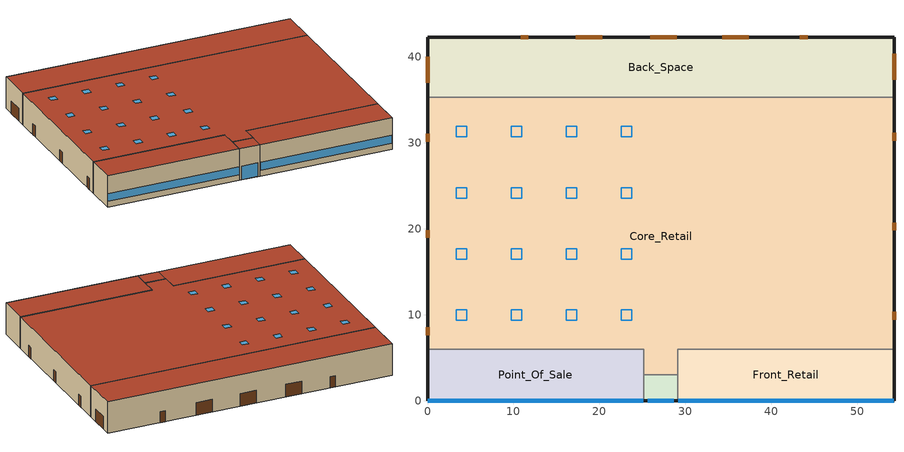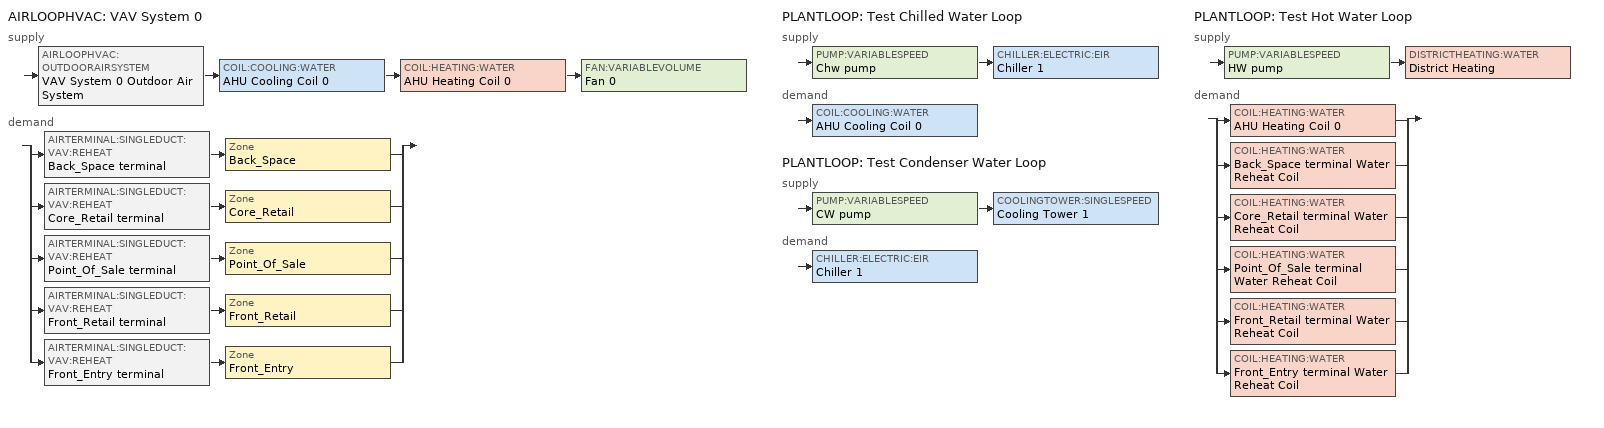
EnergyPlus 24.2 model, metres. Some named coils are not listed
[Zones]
Back_Space
 floor ground (Back_Space_Floor_Ffactor): 54.27,35.27 0,35.27 0,42.27 54.27,42.27 z0
 wall outside (nonres_ext_wall_grd): 54.27,35.27 54.27,42.27 0,42.27 0,35.27 z0:6.1
 wall to Core_Retail (int_wall): 0,35.27 54.27,35.27 z0:6.1
 door (Swinging Door_con): 44.21,42.27 43.3,42.27 / 11.75,42.27 10.83,42.27 z0:2.13
 door (Overhead Door_con): 54.27,37.32 54.27,40.36 / 37.36,42.27 34.31,42.27 / 28.98,42.27 25.93,42.27 / 20.31,42.27 17.26,42.27 / 0,40.01 0,36.96 z0:2.44
 roof outside (nonres_roof): 0,35.27 54.27,35.27 54.27,42.27 0,42.27 z6.1
Core_Retail
 floor ground (Core_Retail_Floor_Ffactor): 25.14,3 25.14,6 0,6 0,35.27 54.27,35.27 54.27,6 29.14,6 29.14,3 z0
 wall outside (nonres_ext_wall_grd): 0,35.27 0,6 / 54.27,6 54.27,35.27 z0:6.1
 wall to Front_Retail (int_wall): 29.14,3 29.14,6 54.27,6 z0:6.1
 wall to Point_Of_Sale (int_wall): 0,6 25.14,6 25.14,3 z0:6.1
 wall to Front_Entry (int_wall): 25.14,3 29.14,3 z0:6.1
 door (Swinging Door_con): 0,8.54 0,7.62 / 0,19.84 0,18.93 / 0,31.06 0,30.15 / 54.27,9.44 54.27,10.35 / 54.27,19.81 54.27,20.72 / 54.27,30.23 54.27,31.15 z0:2.13
 roof outside (nonres_roof): 25.14,6 25.14,3 29.14,3 29.14,6 54.27,6 54.27,35.27 0,35.27 0,6 z6.1
 skylight (NonresSkylight_U_0.5_SHGC_0.4): 3.35,31.92 3.35,30.7 4.57,30.7 4.57,31.92 z6.1; 9.75,31.92 9.75,30.7 10.97,30.7 10.97,31.92 z6.1; 16.15,31.92 16.15,30.7 17.37,30.7 17.37,31.92 z6.1; 22.56,31.92 22.56,30.7 23.78,30.7 23.78,31.92 z6.1; 3.35,10.57 3.35,9.35 4.57,9.35 4.57,10.57 z6.1; 9.75,10.57 9.75,9.35 10.97,9.35 10.97,10.57 z6.1; 22.56,10.57 22.56,9.35 23.78,9.35 23.78,10.57 z6.1; 16.15,10.57 16.15,9.35 17.37,9.35 17.37,10.57 z6.1; 9.75,17.68 9.75,16.46 10.97,16.46 10.97,17.68 z6.1; 3.35,17.68 3.35,16.46 4.57,16.46 4.57,17.68 z6.1; 16.15,17.68 16.15,16.46 17.37,16.46 17.37,17.68 z6.1; 22.56,17.68 22.56,16.46 23.78,16.46 23.78,17.68 z6.1; 9.75,24.8 9.75,23.58 10.97,23.58 10.97,24.8 z6.1; 3.35,24.8 3.35,23.58 4.57,23.58 4.57,24.8 z6.1; 16.15,24.8 16.15,23.58 17.37,23.58 17.37,24.8 z6.1; 22.56,24.8 22.56,23.58 23.78,23.58 23.78,24.8 z6.1
Point_Of_Sale
 floor ground (Point_Of_Sale_Floor_Ffactor): 0,0 0,6 25.14,6 25.14,0 z0
 wall outside (nonres_ext_wall_grd): 0,6 0,0 25.14,0 z0:6.1
 wall to Front_Entry (int_wall): 25.14,0 25.14,3 z0:6.1
 window (NonresWindow_U_0.248_SHGC_0.21): 0.05,0 25.09,0 z1.14:2.66
 roof outside (nonres_roof): 0,6 0,0 25.14,0 25.14,6 z6.1
Front_Retail
 floor ground (Front_Retail_Floor_Ffactor): 54.27,0 29.14,0 29.14,6 54.27,6 z0
 wall outside (nonres_ext_wall_grd): 29.14,0 54.27,0 54.27,6 z0:6.1
 wall to Front_Entry (int_wall): 29.14,3 29.14,0 z0:6.1
 window (NonresWindow_U_0.248_SHGC_0.21): 29.19,0 54.22,0 z1.14:2.66
 roof outside (nonres_roof): 29.14,0 54.27,0 54.27,6 29.14,6 z6.1
Front_Entry
 floor ground (Front_Entry_Floor_Ffactor): 25.14,0 25.14,3 29.14,3 29.14,0 z0
 wall outside (nonres_ext_wall_grd): 25.14,0 29.14,0 z0:6.1
 window (NonresWindow_U_0.248_SHGC_0.21): 25.64,0 28.64,0 z0.05:2.66
 roof outside (nonres_roof): 25.14,3 25.14,0 29.14,0 29.14,3 z6.1
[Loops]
AIRLOOPHVAC 'VAV System 0'
 supply: AIRLOOPHVAC:OUTDOORAIRSYSTEM 'VAV System 0 Outdoor Air System' > COIL:COOLING:WATER 'AHU Cooling Coil 0' > COIL:HEATING:WATER 'AHU Heating Coil 0' > FAN:VARIABLEVOLUME 'Fan 0'
 demand: split
  | AIRTERMINAL:SINGLEDUCT:VAV:REHEAT 'Back_Space terminal' > Zone 'Back_Space'
  | AIRTERMINAL:SINGLEDUCT:VAV:REHEAT 'Core_Retail terminal' > Zone 'Core_Retail'
  | AIRTERMINAL:SINGLEDUCT:VAV:REHEAT 'Point_Of_Sale terminal' > Zone 'Point_Of_Sale'
  | AIRTERMINAL:SINGLEDUCT:VAV:REHEAT 'Front_Retail terminal' > Zone 'Front_Retail'
  | AIRTERMINAL:SINGLEDUCT:VAV:REHEAT 'Front_Entry terminal' > Zone 'Front_Entry'
PLANTLOOP 'Test Chilled Water Loop'
 supply: PUMP:VARIABLESPEED 'Chw pump' > CHILLER:ELECTRIC:EIR 'Chiller 1'
 demand: COIL:COOLING:WATER 'AHU Cooling Coil 0'
PLANTLOOP 'Test Condenser Water Loop'
 supply: PUMP:VARIABLESPEED 'CW pump' > COOLINGTOWER:SINGLESPEED 'Cooling Tower 1'
 demand: CHILLER:ELECTRIC:EIR 'Chiller 1'
PLANTLOOP 'Test Hot Water Loop'
 supply: PUMP:VARIABLESPEED 'HW pump' > DISTRICTHEATING:WATER 'District Heating'
 demand: split
  | COIL:HEATING:WATER 'AHU Heating Coil 0'
  | COIL:HEATING:WATER 'Back_Space terminal Water Reheat Coil'
  | COIL:HEATING:WATER 'Core_Retail terminal Water Reheat Coil'
  | COIL:HEATING:WATER 'Point_Of_Sale terminal Water Reheat Coil'
  | COIL:HEATING:WATER 'Front_Retail terminal Water Reheat Coil'
  | COIL:HEATING:WATER 'Front_Entry terminal Water Reheat Coil'
[Building]
RetailStandalone: North Axis=0; Terrain=City; Loads Convergence Tolerance Value=0.04; Temperature Convergence Tolerance Value=0.2; Solar Distribution=FullInteriorAndExterior; Maximum Number of Warmup Days=25; Minimum Number of Warmup Days=6
[Site:Location]
New.York-John.F.Kennedy.Intl.AP_NY_USA WMO=744860: Latitude=40.66; Longitude=-73.8; Time Zone=-5; Elevation=7
[SizingPeriod:DesignDay] Day of Month=21; DryBulb Temperature Range Modifier Type=DefaultMultipliers; Humidity Condition Type=Wetbulb; Barometric Pressure=101241; Rain Indicator=No; Snow Indicator=No; Daylight Saving Time Indicator=No
Name | Month | Day Type | Maximum DryBulb Temperature | Daily DryBulb Temperature Range | Wetbulb or DewPoint at Maximum DryBulb | Wind Speed | Wind Direction | Solar Model Indicator | Sky Clearness | ASHRAE Clear Sky Optical Depth for Beam Irradiance taub | ASHRAE Clear Sky Optical Depth for Diffuse Irradiance taud
New.York-John.F.Kennedy.Intl.AP_NY_USA Ann Htg 99.6% Condns DB | 1 | WinterDesignDay | -10.7 | 0 | -10.7 | 7.5 | 320 | ASHRAEClearSky | 0
New.York-John.F.Kennedy.Intl.AP_NY_USA Ann Clg .4% Condns DB=>MWB | 7 | SummerDesignDay | 32.1 | 7.4 | 23.1 | 5.6 | 230 | ASHRAETau |  | 0.541 | 1.8
[Site:GroundTemperature:FCfactorMethod]
January Ground Temperature=14; February Ground Temperature=7.3; March Ground Temperature=3.3; April Ground Temperature=1.2; May Ground Temperature=-0.2; June Ground Temperature=5.6; July Ground Temperature=10.9; August Ground Temperature=16.1; September Ground Temperature=21.7; October Ground Temperature=25; November Ground Temperature=24.8; December Ground Temperature=19.9
[Site:WaterMainsTemperature]
Calculation Method=CORRELATION; Annual Average Outdoor Air Temperature=12.4667; Maximum Difference In Monthly Average Outdoor Air Temperatures=25.2
[Material]
Name | Roughness | Thickness | Conductivity | Density | Specific Heat | Thermal Absorptance | Solar Absorptance | Visible Absorptance
Std Wood 6inch | MediumSmooth | 0.15 | 0.12 | 540 | 1210 | 0.9 | 0.7 | 0.7
F08 Metal surface | Smooth | 0.0008 | 45.28 | 7824 | 500
F13 Built-up roofing | Rough | 0.0095 | 0.16 | 1120 | 1460 | 0.9 | 0.77
G01 13mm gypsum board | Smooth | 0.0127 | 0.16 | 800 | 1090 | 0.9 | 0.7 | 0.5
200mm Normalweight concrete wall | MediumRough | 0.2032 | 2.31 | 2322 | 832
[Material:NoMass] Thermal Absorptance=0.9; Solar Absorptance=0.7; Visible Absorptance=0.7
Name | Roughness | Thermal Resistance
Opaque Door panel_con | MediumRough | 0.475973
Overhead Door_con Panel | MediumRough | 0.568097
Nonres_Roof_Insulation | MediumSmooth | 5.30668
Nonres_Exterior_Wall_Insulation_grd | MediumSmooth | 1.19616
[WindowMaterial:SimpleGlazingSystem]
Name | UFactor | Solar Heat Gain Coefficient | Visible Transmittance
Nonres Window Glazing Layer | 1.40821 | 0.21 | 0.29
Nonres Skylight Glazing Layer | 2.83913 | 0.4 | 0.4
[Construction]
Swinging Door_con: Opaque Door panel_con
Overhead Door_con: Overhead Door_con Panel
InteriorFurnishings: Std Wood 6inch
int_wall: G01 13mm gypsum board, G01 13mm gypsum board
nonres_roof: F13 Built-up roofing, Nonres_Roof_Insulation, F08 Metal surface
nonres_ext_wall_grd: 200mm Normalweight concrete wall, Nonres_Exterior_Wall_Insulation_grd, G01 13mm gypsum board
NonresWindow_U_0.248_SHGC_0.21: Nonres Window Glazing Layer
NonresSkylight_U_0.5_SHGC_0.4: Nonres Skylight Glazing Layer
[Construction:FfactorGroundFloor] FFactor=0.90012
Name | Area | PerimeterExposed
Back_Space_Floor_Ffactor | 379.89 | 68.27
Core_Retail_Floor_Ffactor | 1600.48 | 58.54
Point_Of_Sale_Floor_Ffactor; Front_Retail_Floor_Ffactor | 150.81 | 31.135
Front_Entry_Floor_Ffactor | 12 | 4
[Zone] Type=1; Multiplier=1; Ceiling Height=-9999; Floor Area=autocalculate; Part of Total Floor Area=Yes
Name | Volume
Back_Space | 2317.33
Core_Retail | 9762.95
Point_Of_Sale; Front_Retail | 919.941
Front_Entry | 73.2
[InternalMass] Construction=InteriorFurnishings
Name | Zone or ZoneList | Surface Area
Back_Space_InternalMass_1 | Back_Space | 759.78
Core_Retail_InternalMass_1 | Core_Retail | 3200.97
Point_Of_Sale_InternalMass_1 | Point_Of_Sale | 301.62
Front_Retail_InternalMass_1 | Front_Retail | 301.62
Front_Entry_InternalMass_1 | Front_Entry | 24
[People] Number of People Schedule=BLDG_OCC_SCH; Fraction Radiant=0.3; Sensible Heat Fraction=AUTOCALCULATE; Activity Level Schedule=ACTIVITY_SCH; Enable ASHRAE 55 Comfort Warnings=No; Mean Radiant Temperature Calculation Type=EnclosureAveraged; Work Efficiency Schedule=WORK_EFF_SCH; Clothing Insulation Calculation Method=ClothingInsulationSchedule; Clothing Insulation Schedule=CLOTHING_SCH; Air Velocity Schedule=AIR_VELO_SCH; Thermal Comfort Model 1 Type=FANGER
Name | Zone or ZoneList or Space or SpaceList | Number of People Calculation Method | Floor Area per Person | Number of People
Back_Space | Back_Space | Area/Person | 46.452
Core_Retail | Core_Retail | Area/Person | 6.193
Point_Of_Sale | Point_Of_Sale | Area/Person | 6.193
Front_Retail | Front_Retail | Area/Person | 6.193
Front_Entry | Front_Entry | People |  | 1.938
[Lights] Design Level Calculation Method=Watts/Area; Return Air Fraction=0; Fraction Radiant=0.7; Fraction Visible=0.2; Fraction Replaceable=1; EndUse Subcategory=LightsWired; Return Air Fraction Calculated from Plenum Temperature=No
Name | Zone or ZoneList or Space or SpaceList | Schedule | Watts per Floor Area
Back_Space_Lights | Back_Space | ltg_sch_back | 4.24213
Core_Retail_Lights | Core_Retail | ltg_sch_core | 8.69184
Point_Of_Sale_Lights | Point_Of_Sale | ltg_sch_sale | 8.69184
Front_Retail_Lights | Front_Retail | ltg_sch_front | 8.69184
Front_Entry_Lights | Front_Entry | ltg_sch_entry | 6.83078
[ElectricEquipment] Schedule=BLDG_EQUIP_SCH; Design Level Calculation Method=EquipmentLevel; Fraction Latent=0; Fraction Radiant=0.5; Fraction Lost=0; EndUse Subcategory=MiscPlug
Name | Zone or ZoneList or Space or SpaceList | Design Level
Back_Space_MiscPlug_Equip | Back_Space | 3065.71
Core_Retail_MiscPlug_Equip | Core_Retail | 5169.56
Point_Of_Sale_MiscPlug_Equip | Point_Of_Sale | 3245.43
Front_Retail_MiscPlug_Equip | Front_Retail | 487.1163
[Daylighting:Controls]
Core_Retail_DaylCtrl: Zone or Space=Core_Retail; Daylighting Method=SplitFlux; Availability Schedule=DaylightAvailSch; Lighting Control Type=Continuousoff; Minimum Input Power Fraction for Continuous or ContinuousOff Dimming Control=0.2; Minimum Light Output Fraction for Continuous or ContinuousOff Dimming Control=0.2; Number of Stepped Control Steps=3; Probability Lighting will be Reset When Needed in Manual Stepped Control=1; Glare Calculation Daylighting Reference Point=Core_Retail_DaylRefPt1; Glare Calculation Azimuth Angle of View Direction Clockwise from Zone yAxis=0; Maximum Allowable Discomfort Glare Index=22; Daylighting Reference Point 1=Core_Retail_DaylRefPt1; Fraction of Lights Controlled by Reference Point 1=0.25; Illuminance Setpoint at Reference Point 1=538; Daylighting Reference Point 2=Core_Retail_DaylRefPt2; Fraction of Lights Controlled by Reference Point 2=0.25; Illuminance Setpoint at Reference Point 2=538
[ZoneInfiltration:DesignFlowRate] Temperature Term Coefficient=0; Velocity Squared Term Coefficient=0
Name | Zone or ZoneList or Space or SpaceList | Schedule | Design Flow Rate Calculation Method | Flow Rate per Exterior Surface Area | Constant Term Coefficient | Velocity Term Coefficient | Design Flow Rate
Back_Space_Infiltration | Back_Space | INFIL_SCH_PNNL | Flow/ExteriorWallArea | 0.000569572 | 0 | 0.224
Core_Retail_Infiltration | Core_Retail | INFIL_SCH_PNNL | Flow/ExteriorWallArea | 0.000569572 | 0 | 0.224
Point_Of_Sale_Infiltration | Point_Of_Sale | INFIL_SCH_PNNL | Flow/ExteriorWallArea | 0.000569572 | 0 | 0.224
Front_Retail_Infiltration | Front_Retail | INFIL_SCH_PNNL | Flow/ExteriorWallArea | 0.000569572 | 0 | 0.224
Front_Entry_Infiltration | Front_Entry | INFIL_SCH_PNNL | Flow/ExteriorWallArea | 0.000569572 | 0 | 0.224
Front_Entry_Door_Infiltration | Front_Entry | INFIL_Door_Opening_SCH | Flow/Zone |  | 1 | 0 | 0.937287
[Exterior:Lights] Control Option=AstronomicalClock; EndUse Subcategory=General
Name | Schedule | Design Level
Exterior_Lights_a | Exterior_lighting_schedule_a | 345.82
Exterior_Lights_b | Exterior_lighting_schedule_b_2016 | 2284.89
[DesignSpecification:OutdoorAir]
Name | Outdoor Air Method | Outdoor Air Flow per Zone Floor Area | Outdoor Air Flow per Person
SZ DSOA Back_Space | Flow/Area | 0.000609599
SZ DSOA Core_Retail; SZ DSOA Point_Of_Sale; SZ DSOA Front_Retail | Sum | 0.000609599 | 0.00353961
SZ DSOA Front_Entry | Flow/Area | 0.0011811
[DesignSpecification:ZoneAirDistribution]
CM DSZAD Building: Zone Air Distribution Effectiveness in Cooling Mode=1; Zone Air Distribution Effectiveness in Heating Mode=1
[Sizing:Zone] Zone Cooling Design Supply Air Temperature Input Method=SupplyAirTemperature; Zone Cooling Design Supply Air Temperature=12.8; Zone Heating Design Supply Air Temperature Input Method=SupplyAirTemperature; Zone Heating Design Supply Air Temperature=40; Zone Cooling Design Supply Air Humidity Ratio=0.0085; Zone Heating Design Supply Air Humidity Ratio=0.008; Cooling Design Air Flow Method=DesignDay; Cooling Design Air Flow Rate=0; Cooling Minimum Air Flow Fraction=0; Heating Design Air Flow Method=DesignDay; Heating Design Air Flow Rate=0; Zone Load Sizing Method=Sensible Load Only No Latent Load; Zone Latent Cooling Design Supply Air Humidity Ratio Input Method=HumidityRatioDifference; Zone Cooling Design Supply Air Humidity Ratio Difference=0.005; Zone Latent Heating Design Supply Air Humidity Ratio Input Method=HumidityRatioDifference; Zone Humidification Design Supply Air Humidity Ratio Difference=0.005
Name | Design Specification Outdoor Air Object
Back_Space | SZ DSOA Back_Space
Core_Retail | SZ DSOA Core_Retail
Point_Of_Sale | SZ DSOA Point_Of_Sale
Front_Retail | SZ DSOA Front_Retail
Front_Entry | SZ DSOA Front_Entry
[SIZING:SYSTEM]
VAV System 0: Type of Load to Size On=Total; Design Outdoor Air Flow Rate=Autosize; Central Heating Maximum System Air Flow Ratio=Autosize; Preheat Design Temperature=7; Preheat Design Humidity Ratio=0.008; Precool Design Temperature=12.8; Precool Design Humidity Ratio=0.008; Central Cooling Design Supply Air Temperature=12.8; Central Heating Design Supply Air Temperature=12.8; Type of Zone Sum to Use=NonCoincident; 100 Outdoor Air in Cooling=No; 100 Outdoor Air in Heating=No; Central Cooling Design Supply Air Humidity Ratio=0.0085; Central Heating Design Supply Air Humidity Ratio=0.008; Cooling Supply Air Flow Rate Method=DesignDay; Cooling Supply Air Flow Rate=0; Cooling Supply Air Flow Rate Per Floor Area=0.00996765; Cooling Fraction of Autosized Cooling Supply Air Flow Rate=1; Cooling Supply Air Flow Rate Per Unit Cooling Capacity=3.94755e-05; Heating Supply Air Flow Rate Method=DesignDay; Heating Supply Air Flow Rate=0; Heating Supply Air Flow Rate Per Floor Area=0.00996765; Heating Fraction of Autosized Heating Supply Air Flow Rate=1; Heating Fraction of Autosized Cooling Supply Air Flow Rate=1; Heating Supply Air Flow Rate Per Unit Heating Capacity=3.15882e-05; System Outdoor Air Method=ZoneSum; Zone Maximum Outdoor Air Fraction=1; Cooling Design Capacity Method=CoolingDesignCapacity; Cooling Design Capacity=Autosize; Cooling Design Capacity Per Floor Area=234.7; Fraction of Autosized Cooling Design Capacity=1; Heating Design Capacity Method=HeatingDesignCapacity; Heating Design Capacity=Autosize; Heating Design Capacity Per Floor Area=157; Fraction of Autosized Heating Design Capacity=1; Central Cooling Capacity Control Method=OnOff; Occupant Diversity=autosize
[SIZING:PLANT] Sizing Option=NonCoincident; Zone Timesteps in Averaging Window=1; Coincident Sizing Factor Mode=None
Name | Loop Type | Design Loop Exit Temperature | Loop Design Temperature Difference
Test Chilled Water Loop | Cooling | 7 | 6
Test Condenser Water Loop | Condenser | 30 | 15
Test Hot Water Loop | Heating | 50 | 50
[ZoneControl:Thermostat]
Name | Zone or ZoneList | Control Type Schedule | Control 1
Back_Space Thermostat | Back_Space | Dual Zone Control Type Sched | Back_Space Dual SP Control
Core_Retail Thermostat | Core_Retail | Dual Zone Control Type Sched | Core_Retail Dual SP Control
Point_Of_Sale Thermostat | Point_Of_Sale | Dual Zone Control Type Sched | Point_Of_Sale Dual SP Control
Front_Retail Thermostat | Front_Retail | Dual Zone Control Type Sched | Front_Retail Dual SP Control
Front_Entry Thermostat | Front_Entry | Single Zone Control Type Sched | Front_Entry Heating SP
[ThermostatSetpoint:SingleHeating]
Front_Entry Heating SP: Setpoint Temperature Schedule=HTGSETP_SCH_FrontEntry_STD2013
[ThermostatSetpoint:DualSetpoint]
Name | Heating Setpoint Temperature Schedule | Cooling Setpoint Temperature Schedule
Back_Space Dual SP Control; Point_Of_Sale Dual SP Control; Front_Retail Dual SP Control | HTGSETP_SCH_NO_OPTIMUM | CLGSETP_SCH_NO_SETBACK
Core_Retail Dual SP Control | HTGSETP_SCH_YES_OPTIMUM | CLGSETP_SCH_YES_OPTIMUM
[AIRTERMINAL:SINGLEDUCT:VAV:REHEAT] Availability Schedule=Always On Discrete hvac_library; Maximum Air Flow Rate=Autosize; Zone Minimum Air Flow Input Method=Constant; Constant Minimum Air Flow Fraction=0.3; Fixed Minimum Air Flow Rate=autosize; Maximum Hot Water or Steam Flow Rate=Autosize; Minimum Hot Water or Steam Flow Rate=0; Convergence Tolerance=0.001; Damper Heating Action=Normal; Maximum Flow per Zone Floor Area During Reheat=Autosize; Maximum Flow Fraction During Reheat=autosize; Maximum Reheat Air Temperature=35
Name | Reheat Coil
Back_Space terminal | Back_Space terminal Water Reheat Coil
Core_Retail terminal | Core_Retail terminal Water Reheat Coil
Point_Of_Sale terminal | Point_Of_Sale terminal Water Reheat Coil
Front_Retail terminal | Front_Retail terminal Water Reheat Coil
Front_Entry terminal | Front_Entry terminal Water Reheat Coil
[Zone equipment]
Back_Space: Back_Space terminal
Core_Retail: Core_Retail terminal
Point_Of_Sale: Point_Of_Sale terminal
Front_Retail: Front_Retail terminal
Front_Entry: Front_Entry terminal
[FAN:VARIABLEVOLUME]
Fan 0: Availability Schedule=Always On Discrete hvac_library; Fan Total Efficiency=0.6; Pressure Rise=500; Maximum Flow Rate=Autosize; Fan Power Minimum Flow Rate Input Method=FixedFlowRate; Fan Power Minimum Flow Fraction=0; Fan Power Minimum Air Flow Rate=0; Motor Efficiency=0.93; Motor In Airstream Fraction=1; Fan Power Coefficient 1=0.0013; Fan Power Coefficient 2=0.147; Fan Power Coefficient 3=0.9506; Fan Power Coefficient 4=-0.0998; Fan Power Coefficient 5=0; EndUse Subcategory=General
[COIL:COOLING:WATER]
AHU Cooling Coil 0: Availability Schedule=Always On Discrete hvac_library; Design Water Flow Rate=Autosize; Design Air Flow Rate=Autosize; Design Inlet Water Temperature=Autosize; Design Inlet Air Temperature=Autosize; Design Outlet Air Temperature=Autosize; Design Inlet Air Humidity Ratio=Autosize; Design Outlet Air Humidity Ratio=Autosize; Type of Analysis=SimpleAnalysis; Heat Exchanger Configuration=CrossFlow
[COIL:HEATING:WATER] Availability Schedule=Always On Discrete hvac_library; UFactor Times Area Value=Autosize; Maximum Water Flow Rate=Autosize; Performance Input Method=UFactorTimesAreaAndDesignWaterFlowRate; Rated Capacity=Autosize; Rated Inlet Water Temperature=60; Rated Inlet Air Temperature=16.6; Rated Outlet Water Temperature=40; Rated Outlet Air Temperature=32.2; Rated Ratio for Air and Water Convection=0.5; Design Water Temperature Difference=20
AHU Heating Coil 0; Back_Space terminal Water Reheat Coil; Core_Retail terminal Water Reheat Coil; Point_Of_Sale terminal Water Reheat Coil; Front_Retail terminal Water Reheat Coil; Front_Entry terminal Water Reheat Coil
[AirLoopHVAC:UnitarySystem] Control Type=Load; Dehumidification Control Type=None; Availability Schedule=Always_On; Fan Placement=BlowThrough; Supply Air Fan Operating Mode Schedule=HVACOperationSchd; DX Heating Coil Sizing Ratio=1; Use DOAS DX Cooling Coil=No; Minimum Supply Air Temperature=2; Latent Load Control=SensibleOnlyLoadControl; Cooling Supply Air Flow Rate Method=SupplyAirFlowRate; Cooling Supply Air Flow Rate=AUTOSIZE; Heating Supply Air Flow Rate Method=SupplyAirFlowRate; Heating Supply Air Flow Rate=AUTOSIZE; No Load Supply Air Flow Rate Method=SupplyAirFlowRate; No Load Supply Air Flow Rate=AUTOSIZE; No Load Supply Air Flow Rate Control Set To Low Speed=No; Maximum Supply Air Temperature=AUTOSIZE
Name | Controlling Zone or Thermostat Location | Supply Fan | Heating Coil | Cooling Coil | Design Specification Multispeed Object
PSZ-AC:1_Unitary_Package_DX | Back_Space | PSZ-AC:1_addAQ_Unitary_Package_fan | PSZ-AC:1 Heating Coil | PSZ-AC:1 Cooling Coil | PSZ-AC:1_Unitary_Package_DX_Perf
PSZ-AC:2_Unitary_Package_DX | Core_Retail | PSZ-AC:2_addAQ_Unitary_Package_fan | PSZ-AC:2 Heating Coil | PSZ-AC:2 Cooling Coil | PSZ-AC:2_Unitary_Package_DX_Perf
PSZ-AC:3_Unitary_Package_DX | Point_Of_Sale | PSZ-AC:3_addAQ_Unitary_Package_fan | PSZ-AC:3 Heating Coil | PSZ-AC:3 Cooling Coil | PSZ-AC:3_Unitary_Package_DX_Perf
PSZ-AC:4_Unitary_Package_DX | Front_Retail | PSZ-AC:4_addAQ_Unitary_Package_fan | PSZ-AC:4 Heating Coil | PSZ-AC:4 Cooling Coil | PSZ-AC:4_Unitary_Package_DX_Perf
[UnitarySystemPerformance:Multispeed] Number of Speeds for Heating=2; Number of Speeds for Cooling=2; Single Mode Operation=No; Heating Speed 2 Supply Air Flow Ratio=1; Cooling Speed 2 Supply Air Flow Ratio=1
Name | No Load Supply Air Flow Rate Ratio | Heating Speed 1 Supply Air Flow Ratio | Cooling Speed 1 Supply Air Flow Ratio
PSZ-AC:1_Unitary_Package_DX_Perf; PSZ-AC:2_Unitary_Package_DX_Perf; PSZ-AC:3_Unitary_Package_DX_Perf | 0.66 | 0.66 | 0.66
PSZ-AC:4_Unitary_Package_DX_Perf | 1 | 1 | 1
[CONTROLLER:WATERCOIL] Control Variable=Temperature; Actuator Variable=Flow; Controller Convergence Tolerance=autosize; Maximum Actuated Flow=autosize; Minimum Actuated Flow=0
Name | Action
AHU Cooling Coil 0 Controller | Reverse
AHU Heating Coil 0 Controller | Normal
[CONTROLLER:OUTDOORAIR]
VAV System 0 Outdoor Air System Controller: Minimum Outdoor Air Flow Rate=0; Maximum Outdoor Air Flow Rate=Autosize; Economizer Control Type=NoEconomizer; Economizer Control Action Type=ModulateFlow; Economizer Maximum Limit DryBulb Temperature=28; Economizer Maximum Limit Enthalpy=64000; Economizer Minimum Limit DryBulb Temperature=-100; Lockout Type=NoLockout; Minimum Limit Type=FixedMinimum; High Humidity Control=No; High Humidity Outdoor Air Flow Ratio=1; Control High Indoor Humidity Based on Outdoor Humidity Ratio=Yes; Heat Recovery Bypass Control Type=BypassWhenWithinEconomizerLimits; Economizer Operation Staging=InterlockedWithMechanicalCooling
[Controller:MechanicalVentilation] Availability Schedule=MinOA_MotorizedDamper_Sched; System Outdoor Air Method=ZoneSum; Design Specification Zone Air Distribution Object Name 1=CM DSZAD Building
Name | Demand Controlled Ventilation | Zone or ZoneList 1 | Design Specification Outdoor Air Object Name 1
Back_Space_DCV | No | Back_Space | SZ DSOA Back_Space
Core_Retail_DCV | Yes | Core_Retail | SZ DSOA Core_Retail
Point_Of_Sale_DCV | Yes | Point_Of_Sale | SZ DSOA Point_Of_Sale
Front_Retail_DCV | Yes | Front_Retail | SZ DSOA Front_Retail
[AIRLOOPHVAC]
VAV System 0: Design Supply Air Flow Rate=AutoSize; Design Return Air Flow Fraction of Supply Air Flow=1
[PUMP:VARIABLESPEED] Design Maximum Flow Rate=Autosize; Design Pump Head=179352; Design Power Consumption=Autosize; Motor Efficiency=0.9; Fraction of Motor Inefficiencies to Fluid Stream=0; Coefficient 1 of the Part Load Performance Curve=0.103; Coefficient 2 of the Part Load Performance Curve=-0.04; Coefficient 3 of the Part Load Performance Curve=0.767; Coefficient 4 of the Part Load Performance Curve=0.1679; Design Minimum Flow Rate=0; Pump Control Type=Intermittent; Skin Loss Radiative Fraction=0.5; Design Power Sizing Method=PowerPerFlowPerPressure; Design Electric Power per Unit Flow Rate=348701.1; Design Shaft Power per Unit Flow Rate per Unit Head=1.28205; Design Minimum Flow Rate Fraction=0; EndUse Subcategory=General
Chw pump; CW pump; HW pump
[CHILLER:ELECTRIC:EIR]
Chiller 1: Reference Capacity=Autosize; Reference COP=5.5; Reference Leaving Chilled Water Temperature=6; Reference Entering Condenser Fluid Temperature=29; Reference Chilled Water Flow Rate=Autosize; Reference Condenser Fluid Flow Rate=Autosize; Cooling Capacity Function of Temperature Curve=Chiller 1 CoolingCapTempCurve_ASHRAE90.1; Electric Input to Cooling Output Ratio Function of Temperature Curve=Chiller 1 CoolingEIRRatioTempCurve_ASHRAE90.1; Electric Input to Cooling Output Ratio Function of Part Load Ratio Curve=Chiller 1 CoolingEIRRatioPLRCurve_ASHRAE90.1; Minimum Part Load Ratio=0.1; Maximum Part Load Ratio=1; Optimum Part Load Ratio=1; Minimum Unloading Ratio=0.2; Condenser Type=WaterCooled; Condenser Fan Power Ratio=0; Fraction of Compressor Electric Consumption Rejected by Condenser=1; Leaving Chilled Water Lower Temperature Limit=2; Chiller Flow Mode=NotModulated; Design Heat Recovery Water Flow Rate=0; Sizing Factor=1; Basin Heater Capacity=0; Basin Heater Setpoint Temperature=10; Condenser Heat Recovery Relative Capacity Fraction=1; EndUse Subcategory=General; Condenser Flow Control=ConstantFlow; Thermosiphon Minimum Temperature Difference=0
[DISTRICTHEATING:WATER]
District Heating: Nominal Capacity=Autosize
[COOLINGTOWER:SINGLESPEED]
Cooling Tower 1: Design Water Flow Rate=Autosize; Design Air Flow Rate=Autosize; Design Fan Power=Autosize; Design UFactor Times Area Value=Autosize; Free Convection Regime Air Flow Rate=Autosize; Free Convection Regime Air Flow Rate Sizing Factor=0.1; Free Convection Regime UFactor Times Area Value=Autosize; Free Convection UFactor Times Area Value Sizing Factor=0.1; Performance Input Method=UFactorTimesAreaAndDesignWaterFlowRate; Heat Rejection Capacity and Nominal Capacity Sizing Ratio=1.25; Free Convection Capacity=0; Free Convection Nominal Capacity Sizing Factor=0.1; Design Inlet Air DryBulb Temperature=35; Design Inlet Air WetBulb Temperature=25.6; Design Approach Temperature=Autosize; Design Range Temperature=Autosize; Basin Heater Capacity=0; Basin Heater Setpoint Temperature=2; Evaporation Loss Mode=LossFactor; Evaporation Loss Factor=0.2; Drift Loss Percent=0.008; Blowdown Calculation Mode=ConcentrationRatio; Blowdown Concentration Ratio=3; Capacity Control=FanCycling; Number of Cells=1; Cell Control=MinimalCell; Cell Minimum Water Flow Rate Fraction=0.33; Cell Maximum Water Flow Rate Fraction=2.5; Sizing Factor=1; EndUse Subcategory=General
[PLANTLOOP] Fluid Type=Water; Maximum Loop Temperature=100; Minimum Loop Temperature=0; Maximum Loop Flow Rate=Autosize; Minimum Loop Flow Rate=0; Plant Loop Volume=Autocalculate; Load Distribution Scheme=Optimal; Plant Loop Demand Calculation Scheme=SingleSetpoint; Common Pipe Simulation=None; Pressure Simulation Type=None; Loop Circulation Time=2
Name | Plant Equipment Operation Scheme
Test Chilled Water Loop | Test Chilled Water Loop Operation Schemes
Test Condenser Water Loop | Test Condenser Water Loop Operation Schemes
Test Hot Water Loop | Test Hot Water Loop Operation Schemes
[PLANTEQUIPMENTLIST]
Test Chilled Water Loop Equipment List: Chiller 1
Test Condenser Water Loop Equipment List: Cooling Tower 1
Test Hot Water Loop Equipment List: District Heating
[PLANTEQUIPMENTOPERATION:COOLINGLOAD] Load Range 1 Lower Limit=0; Load Range 1 Upper Limit=1000000000
Name | Range 1 Equipment List
Test Chilled Water Loop Cooling Operation Scheme | Test Chilled Water Loop Equipment List
Test Condenser Water Loop Cooling Operation Scheme | Test Condenser Water Loop Equipment List
[PLANTEQUIPMENTOPERATION:HEATINGLOAD]
Test Hot Water Loop Heating Operation Scheme: Load Range 1 Lower Limit=0; Load Range 1 Upper Limit=1000000000; Range 1 Equipment List=Test Hot Water Loop Equipment List
[PLANTEQUIPMENTOPERATIONSCHEMES] Control Scheme 1 Schedule=Always On Discrete
Name | Control Scheme 1
Test Chilled Water Loop Operation Schemes | Test Chilled Water Loop Cooling Operation Scheme
Test Condenser Water Loop Operation Schemes | Test Condenser Water Loop Cooling Operation Scheme
Test Hot Water Loop Operation Schemes | Test Hot Water Loop Heating Operation Scheme
[EnergyManagementSystem:Sensor]
Name | OutputVariable or OutputMeter Index Key | OutputVariable or OutputMeter
Back_Space_LSr | Back_Space | Zone Lights Electricity Rate
Back_Space_Occ_Sensor | Back_Space | People Occupant Count
Core_Retail_LSr | Core_Retail | Zone Lights Electricity Rate
Core_Retail_Occ_Sensor | Core_Retail | People Occupant Count
Point_Of_Sale_LSr | Point_Of_Sale | Zone Lights Electricity Rate
Point_Of_Sale_Occ_Sensor | Point_Of_Sale | People Occupant Count
Front_Retail_LSr | Front_Retail | Zone Lights Electricity Rate
Front_Retail_Occ_Sensor | Front_Retail | People Occupant Count
Front_Entry_LSr | Front_Entry | Zone Lights Electricity Rate
Front_Entry_Occ_Sensor | Front_Entry | People Occupant Count
OAT | Environment | Site Outdoor Air Drybulb Temperature
OAT_F |  | Site Outdoor Air Drybulb Temperature
[EnergyManagementSystem:Actuator]
Name | Actuated Component Unique | Actuated Component Type | Actuated Component Control Type
Back_Space_Light_Actuator | Back_Space_lights | Lights | Electricity Rate
Core_Retail_Light_Actuator | Core_Retail_lights | Lights | Electricity Rate
Point_Of_Sale_Light_Actuator | Point_Of_Sale_lights | Lights | Electricity Rate
Front_Retail_Light_Actuator | Front_Retail_lights | Lights | Electricity Rate
Front_Entry_Light_Actuator | Front_Entry_lights | Lights | Electricity Rate
CLGSETP_SCH_Actuator | CLGSETP_SCH_Yes_Optimum | Schedule:Compact | Schedule Value
HTGSETP_SCH_Actuator | HTGSETP_SCH_Yes_Optimum | Schedule:Compact | Schedule Value
FrontEntry_Coil | FrontEntry_CoilSched | Schedule:Compact | Schedule Value
FrontEntry_Fan | FrontEntry_FanSched | Schedule:Compact | Schedule Value
[EnergyManagementSystem:ProgramCallingManager]
SET_Back_Space_Light_EMS_Program_Prog_Manager: BeginTimestepBeforePredictor; SET_Back_Space_Light_EMS_Program
SET_Core_Retail_Light_EMS_Program_Prog_Manager: BeginTimestepBeforePredictor; SET_Core_Retail_Light_EMS_Program
SET_Point_Of_Sale_Light_EMS_Program_Prog_Manager: BeginTimestepBeforePredictor; SET_Point_Of_Sale_Light_EMS_Program
SET_Front_Retail_Light_EMS_Program_Prog_Manager: BeginTimestepBeforePredictor; SET_Front_Retail_Light_EMS_Program
SET_Front_Entry_Light_EMS_Program_Prog_Manager: BeginTimestepBeforePredictor; SET_Front_Entry_Light_EMS_Program
OA_BASED_OPTIMUM_START_EMS_Program Manager: BeginTimestepBeforePredictor; OA_BASED_OPTIMUM_START_EMS_Program
FrontEntry_HeaterManager: BeginTimestepBeforePredictor; FrontEntry_HeaterControl
[EnergyManagementSystem:Program]
SET_Back_Space_Light_EMS_Program: SET Back_Space_LSr_IP=0.093*Back_Space_LSr/Back_Space_Area; IF (Back_Space_Occ_Sensor <= 0) && (Back_Space_LSr_IP >= 0.02); SET Back_Space_Light_Actuator = 0.02*Back_Space_Area/0.09290304; ELSE; SET Back_Space_Light_Actuator = NULL; ENDIF
SET_Core_Retail_Light_EMS_Program: SET Core_Retail_LSr_IP=0.093*Core_Retail_LSr/Core_Retail_Area; IF (Core_Retail_Occ_Sensor <= 0) && (Core_Retail_LSr_IP >= 0.02); SET Core_Retail_Light_Actuator = 0.02*Core_Retail_Area/0.09290304; ELSE; SET Core_Retail_Light_Actuator = NULL; ENDIF
SET_Point_Of_Sale_Light_EMS_Program: SET Point_Of_Sale_LSr_IP=0.093*Point_Of_Sale_LSr/Point_Of_Sale_Area; IF (Point_Of_Sale_Occ_Sensor <= 0) && (Point_Of_Sale_LSr_IP >= 0.02); SET Point_Of_Sale_Light_Actuator = 0.02*Point_Of_Sale_Area/0.09290304; ELSE; SET Point_Of_Sale_Light_Actuator = NULL; ENDIF
SET_Front_Retail_Light_EMS_Program: SET Front_Retail_LSr_IP=0.093*Front_Retail_LSr/Front_Retail_Area; IF (Front_Retail_Occ_Sensor <= 0) && (Front_Retail_LSr_IP >= 0.02); SET Front_Retail_Light_Actuator = 0.02*Front_Retail_Area/0.09290304; ELSE; SET Front_Retail_Light_Actuator = NULL; ENDIF
SET_Front_Entry_Light_EMS_Program: SET Front_Entry_LSr_IP=0.093*Front_Entry_LSr/Front_Entry_Area; IF (Front_Entry_Occ_Sensor <= 0) && (Front_Entry_LSr_IP >= 0.02); SET Front_Entry_Light_Actuator = 0.02*Front_Entry_Area/0.09290304; ELSE; SET Front_Entry_Light_Actuator = NULL; ENDIF
OA_BASED_OPTIMUM_START_EMS_Program: IF DaylightSavings==0 && DayOfWeek>1 && Hour==5 && OAT<23.9 && OAT>1.7; SET CLGSETP_SCH_Actuator = 29.4; SET HTGSETP_SCH_Actuator = 15.6; ELSEIF DaylightSavings==0 && DayOfWeek==1 && Hour==7 && OAT<23.9 && OAT>1.7; SET CLGSETP_SCH_Actuator = 29.4; SET HTGSETP_SCH_Actuator = 15.6; ELSEIF DaylightSavings==1 && DayOfWeek>1 && Hour==4 && OAT<23.9 && OAT>1.7; SET CLGSETP_SCH_Actuator = 29.4; SET HTGSETP_SCH_Actuator = 15.6; ELSEIF DaylightSavings==1 && DayOfWeek==1 && Hour==6 && OAT<23.9 && OAT>1.7; SET CLGSETP_SCH_Actuator = 29.4; SET HTGSETP_SCH_Actuator = 15.6; ELSE; SET CLGSETP_SCH_Actuator = NULL; SET HTGSETP_SCH_Actuator = NULL; ENDIF
FrontEntry_HeaterControl: SET OAT_F = (OAT_F*1.8)+32; IF OAT_F > 45; SET FrontEntry_Coil = 0; SET FrontEntry_Fan = 0; ELSE; SET FrontEntry_Coil = 1; SET FrontEntry_Fan = 1; ENDIF
[EnergyManagementSystem:InternalVariable] Internal Data Type=Zone Floor Area
Name | Internal Data Index Key
Back_Space_Area | Back_Space
Core_Retail_Area | Core_Retail
Point_Of_Sale_Area | Point_Of_Sale
Front_Retail_Area | Front_Retail
Front_Entry_Area | Front_Entry
[AVAILABILITYMANAGER:SCHEDULED]
VAV System 0 Availability Manager: Schedule=Always On Discrete
[SETPOINTMANAGER:SCHEDULED] Control Variable=Temperature
Name | Schedule | Setpoint Node or NodeList
AHU Setpoint Manager 0 | AHU Setpoint Manager 0 | VAV System 0 Supply Outlet Node
Chilled Water Temp | Chilled Water Temp | Test Chilled Water Loop Supply Outlet
Hot Water Temperature | Hot Water Temperature | Test Hot Water Loop Supply Outlet
[SETPOINTMANAGER:MIXEDAIR] Control Variable=Temperature
Name | Setpoint Node or NodeList
VAV System 0 Outdoor Air System Controller mixed_air SPM | VAV System 0 Outdoor Air System Controller mixed_air
AHU Cooling Coil 0_air_outlet SPM | AHU Cooling Coil 0_air_outlet
Fan 0 air inlet SPM | Fan 0 air inlet
[SETPOINTMANAGER:FOLLOWOUTDOORAIRTEMPERATURE]
Condenser Water Temperature: Control Variable=Temperature; Reference Temperature Type=OutdoorAirWetBulb; Offset Temperature Difference=2.77778; Maximum Setpoint Temperature=32.2222; Minimum Setpoint Temperature=21.1111; Setpoint Node or NodeList=Test Condenser Water Loop Supply Outlet
[Generator:PVWatts]
PV_module: PVWatts Version=5; DC System Capacity=14815.5; Module Type=Premium; Array Type=FixedOpenRack; System Losses=0.113; Array Geometry Type=TiltAzimuth; Tilt Angle=0; Azimuth Angle=180
[ElectricLoadCenter:Inverter:PVWatts]
PV_Inverter: DC to AC Size Ratio=1.2; Inverter Efficiency=0.96
[ElectricLoadCenter:Generators]
PV_Generator: Generator 1=PV_module; Generator 1 Rated Electric Power Output=14815.5; Generator 1 Availability Schedule=PV_SCH
[ElectricLoadCenter:Distribution]
Generator: Generator List=PV_Generator; Generator Operation Scheme Type=Baseload; Electrical Buss Type=DirectCurrentWithInverter; Inverter=PV_Inverter
[SCHEDULE:DAY:INTERVAL]
AHU Setpoint Manager 0 Day Schedule: No, 24:00, 12.8
Chilled Water Temp Day Schedule: No, 24:00, 7
Hot Water Temperature Day Schedule: No, 24:00, 60
[SCHEDULE:WEEK:DAILY]
AHU Setpoint Manager 0 Week Schedule: AHU Setpoint Manager 0 Day Schedule, AHU Setpoint Manager 0 Day Schedule, AHU Setpoint Manager 0 Day Schedule, AHU Setpoint Manager 0 Day Schedule, AHU Setpoint Manager 0 Day Schedule, AHU Setpoint Manager 0 Day Schedule, AHU Setpoint Manager 0 Day Schedule, AHU Setpoint Manager 0 Day Schedule, AHU Setpoint Manager 0 Day Schedule, AHU Setpoint Manager 0 Day Schedule, AHU Setpoint Manager 0 Day Schedule, AHU Setpoint Manager 0 Day Schedule
Chilled Water Temp Week Schedule: Chilled Water Temp Day Schedule, Chilled Water Temp Day Schedule, Chilled Water Temp Day Schedule, Chilled Water Temp Day Schedule, Chilled Water Temp Day Schedule, Chilled Water Temp Day Schedule, Chilled Water Temp Day Schedule, Chilled Water Temp Day Schedule, Chilled Water Temp Day Schedule, Chilled Water Temp Day Schedule, Chilled Water Temp Day Schedule, Chilled Water Temp Day Schedule
Hot Water Temperature Week Schedule: Hot Water Temperature Day Schedule, Hot Water Temperature Day Schedule, Hot Water Temperature Day Schedule, Hot Water Temperature Day Schedule, Hot Water Temperature Day Schedule, Hot Water Temperature Day Schedule, Hot Water Temperature Day Schedule, Hot Water Temperature Day Schedule, Hot Water Temperature Day Schedule, Hot Water Temperature Day Schedule, Hot Water Temperature Day Schedule, Hot Water Temperature Day Schedule
[SCHEDULE:YEAR]
AHU Setpoint Manager 0: AHU Setpoint Manager 0 Week Schedule, 1, 1, 12, 31
Chilled Water Temp: Chilled Water Temp Week Schedule, 1, 1, 12, 31
Hot Water Temperature: Hot Water Temperature Week Schedule, 1, 1, 12, 31
[Schedule:Compact]
PV_SCH; FrontEntry_CoilSched; FrontEntry_FanSched; ALWAYS_ON; Single Zone Control Type Sched: Through: 12/31, For: AllDays, Until: 24:00, 1
BLDG_OCC_SCH: Through: 12/31, For: Weekdays, Until: 07:00, 0, Until: 08:00, 0.1, Until: 09:00, 0.2, Until: 11:00, 0.5, Until: 15:00, 0.7, Until: 16:00, 0.8, Until: 17:00, 0.7, Until: 19:00, 0.5, Until: 21:00, 0.3, Until: 24:00, 0, For: SummerDesignDay, Until: 24:00, 1, For: Saturday, Until: 07:00, 0, Until: 08:00, 0.1, Until: 09:00, 0.2, Until: 10:00, 0.5, Until: 11:00, 0.6, Until: 17:00, 0.8, Until: 18:00, 0.6, Until: 21:00, 0.2, Until: 22:00, 0.1, Until: 24:00, 0, For: WinterDesignDay, Until: 24:00, 0, For: Sunday Holidays AllOtherDays, Until: 09:00, 0, Until: 10:00, 0.1, Until: 12:00, 0.2, Until: 17:00, 0.4, Until: 18:00, 0.2, Until: 19:00, 0.1, Until: 24:00, 0
BLDG_EQUIP_SCH: Through: 12/31, For: Weekdays, Until: 07:00, 0.197373, Until: 08:00, 0.39888, Until: 09:00, 0.59832, Until: 19:00, 0.897481, Until: 20:00, 0.698041, Until: 21:00, 0.698041, Until: 22:00, 0.197373, Until: 24:00, 0.197373, For: Saturday, Until: 07:00, 0.148029, Until: 08:00, 0.29916, Until: 09:00, 0.4986, Until: 10:00, 0.797761, Until: 18:00, 0.897481, Until: 19:00, 0.698041, Until: 21:00, 0.4986, Until: 22:00, 0.29916, Until: 24:00, 0.148029, For: SummerDesignDay, Until: 24:00, 1, For: WinterDesignDay, Until: 24:00, 0, For: Sunday Holidays AllOtherDays, Until: 09:00, 0.148029, Until: 10:00, 0.29916, Until: 12:00, 0.59832, Until: 17:00, 0.797761, Until: 18:00, 0.59832, Until: 19:00, 0.39888, Until: 24:00, 0.148029
INFIL_Door_Opening_SCH: Through: 12/31, For: AllDays, Until: 08:00, 0, Until: 12:00, 0.131, Until: 18:00, 1, Until: 20:00, 0.131, Until: 24:00, 0
HVACOperationSchd: Through: 12/31, For: Weekdays SummerDesignDay, Until: 06:00, 0, Until: 21:00, 1, Until: 24:00, 0, For: Saturday WinterDesignDay, Until: 06:00, 0, Until: 22:00, 1, Until: 24:00, 0, For: Sunday Holidays AllOtherDays, Until: 08:00, 0, Until: 19:00, 1, Until: 24:00, 0
HTGSETP_SCH_YES_OPTIMUM: Through: 12/31, For: WinterDesignDay, Until: 06:00, 15.56, Until: 07:00, 18.33, Until: 21:00, 21.11, Until: 24:00, 15.56, For: Weekdays, Until: 05:00, 15.56, Until: 06:00, 17.8, Until: 07:00, 20, Until: 21:00, 21.11, Until: 24:00, 15.56, For SummerDesignDay, Until: 24:00, 15.56, For: Saturday, Until: 05:00, 15.56, Until: 06:00, 17.8, Until: 07:00, 20, Until: 22:00, 21.11, Until: 24:00, 15.56, For: Sunday Holidays AllOtherDays, Until: 07:00, 15.56, Until: 08:00, 17.8, Until: 09:00, 20, Until: 19:00, 21.11, Until: 24:00, 15.56
HTGSETP_SCH_NO_OPTIMUM: Through: 12/31, For: WinterDesignDay, Until: 06:00, 15.56, Until: 07:00, 18.33, Until: 21:00, 21.11, Until: 24:00, 15.56, For: Weekdays, Until: 05:00, 15.56, Until: 06:00, 21.11, Until: 07:00, 21.11, Until: 21:00, 21.11, Until: 24:00, 15.56, For SummerDesignDay, Until: 24:00, 15.56, For: Saturday, Until: 05:00, 15.56, Until: 06:00, 21.11, Until: 07:00, 21.11, Until: 22:00, 21.11, Until: 24:00, 15.56, For: Sunday Holidays AllOtherDays, Until: 07:00, 15.56, Until: 08:00, 21.11, Until: 09:00, 21.11, Until: 19:00, 21.11, Until: 24:00, 15.56
HTGSETP_SCH_FrontEntry_STD2013: Through: 12/31, For: WinterDesignDay, Until: 06:00, 15.56, Until: 07:00, 16, Until: 21:00, 16, Until: 24:00, 15.56, For: Weekdays, Until: 06:00, 15.56, Until: 07:00, 16, Until: 21:00, 16, Until: 24:00, 15.56, For SummerDesignDay, Until: 24:00, 15.56, For: Saturday, Until: 06:00, 15.56, Until: 07:00, 16, Until: 22:00, 16, Until: 24:00, 15.56, For: Sunday Holidays AllOtherDays, Until:  8:00, 15.56, Until:  9:00, 16, Until: 19:00, 16, Until: 24:00, 15.56
CLGSETP_SCH_YES_OPTIMUM: Through: 12/31, For: SummerDesignDay, Until: 06:00, 29.44, Until: 07:00, 26.67, Until: 21:00, 23.89, Until: 24:00, 29.44, For: Weekdays, Until: 05:00, 29.44, Until: 06:00, 27.8, Until: 07:00, 25.6, Until: 21:00, 23.89, Until: 24:00, 29.44, For: Saturday, Until: 05:00, 29.44, Until: 06:00, 27.8, Until: 07:00, 25.6, Until: 22:00, 23.89, Until: 24:00, 29.44, For WinterDesignDay, Until: 24:00, 29.44, For: Sunday Holidays AllOtherDays, Until: 07:00, 29.44, Until: 08:00, 27.8, Until: 09:00, 25.6, Until: 19:00, 23.89, Until: 24:00, 29.44
CLGSETP_SCH_NO_SETBACK: Through: 12/31, For: SummerDesignDay, Until: 06:00, 29.44, Until: 07:00, 26.67, Until: 21:00, 23.89, Until: 24:00, 29.44, For: Weekdays, Until: 05:00, 23.89, Until: 06:00, 23.89, Until: 07:00, 23.89, Until: 21:00, 23.89, Until: 24:00, 23.89, For: Saturday, Until: 05:00, 23.89, Until: 06:00, 23.89, Until: 07:00, 23.89, Until: 22:00, 23.89, Until: 24:00, 23.89, For WinterDesignDay, Until: 24:00, 29.44, For: Sunday Holidays AllOtherDays, Until: 07:00, 23.89, Until: 08:00, 23.89, Until: 09:00, 23.89, Until: 19:00, 23.89, Until: 24:00, 23.89
MinOA_MotorizedDamper_Sched: Through: 12/31, For: Weekdays SummerDesignDay, Until: 07:00, 0, Until: 21:00, 1, Until: 24:00, 0, For: Saturday, Until: 07:00, 0, Until: 22:00, 1, Until: 24:00, 0, For: WinterDesignDay, Until: 24:00, 1, For: Sunday Holidays AllOtherDays, Until: 09:00, 0, Until: 19:00, 1, Until: 24:00, 0
Dual Zone Control Type Sched: Through: 12/31, For: AllDays, Until: 24:00, 4
ACTIVITY_SCH: Through: 12/31, For: AllDays, Until: 24:00, 120
WORK_EFF_SCH: Through: 12/31, For: AllDays, Until: 24:00, 0
AIR_VELO_SCH: Through: 12/31, For: AllDays, Until: 24:00, 0.2
CLOTHING_SCH: Through: 04/30, For: AllDays, Until: 24:00, 1, Through: 09/30, For: AllDays, Until: 24:00, 0.5, Through: 12/31, For: AllDays, Until: 24:00, 1
INFIL_SCH_PNNL: Through: 12/31, For: Weekdays, Until: 06:00, 1, Until: 21:00, 0.25, Until: 24:00, 1, For: Saturday, Until: 06:00, 1, Until: 22:00, 0.25, Until: 24:00, 1, For: WinterDesignDay SummerDesignDay, Until: 24:00, 1, For: Sunday Holidays AllOtherDays, Until: 08:00, 1, Until: 19:00, 0.25, Until: 24:00, 1
Exterior_lighting_schedule_a: Through:12/31, For:AllDays, Until: 06:00, 0, Until: 24:00, 1
Exterior_lighting_schedule_b_2016: Through:12/31, For:AllDays, Until: 06:00, 0.5, Until: 24:00, 1
DaylightAvailSch: Through: 12/31, For: SummerDesignDay WinterDesignDay, Until: 24:00, 0, For: AllOtherDays, Until: 24:00, 1
[SCHEDULE:COMPACT]
ltg_sch_entry: Through: 12/31, For: SummerDesignDay, Until: 24:00, 1, For: WinterDesignDay, Until: 24:00, 0, For: Weekdays, Until: 7:00, 0.0259531, Until: 8:00, 0.103813, Until: 9:00, 0.207625, Until: 18:00, 0.467156, Until: 21:00, 0.259531, Until: 22:00, 0.103813, Until: 24:00, 0.0259531, For: Saturday, Until: 7:00, 0.0259531, Until: 8:00, 0.0519063, Until: 9:00, 0.155719, Until: 10:00, 0.311437, Until: 18:00, 0.467156, Until: 19:00, 0.259531, Until: 21:00, 0.155719, Until: 22:00, 0.0519063, Until: 24:00, 0.0259531, For: AllOtherDays, Until: 9:00, 0.0259531, Until: 10:00, 0.0519063, Until: 12:00, 0.207625, Until: 17:00, 0.311437, Until: 18:00, 0.207625, Until: 19:00, 0.103813, Until: 24:00, 0.0259531
ltg_sch_core; ltg_sch_sale; ltg_sch_front: Through: 12/31, For: SummerDesignDay, Until: 24:00, 1, For: WinterDesignDay, Until: 24:00, 0, For: Weekdays, Until: 7:00, 0.0401094, Until: 8:00, 0.160438, Until: 9:00, 0.320875, Until: 18:00, 0.721969, Until: 21:00, 0.401094, Until: 22:00, 0.160438, Until: 24:00, 0.0401094, For: Saturday, Until: 7:00, 0.0401094, Until: 8:00, 0.0802188, Until: 9:00, 0.240656, Until: 10:00, 0.481312, Until: 18:00, 0.721969, Until: 19:00, 0.401094, Until: 21:00, 0.240656, Until: 22:00, 0.0802188, Until: 24:00, 0.0401094, For: AllOtherDays, Until: 9:00, 0.0401094, Until: 10:00, 0.0802188, Until: 12:00, 0.320875, Until: 17:00, 0.481312, Until: 18:00, 0.320875, Until: 19:00, 0.160438, Until: 24:00, 0.0401094
ltg_sch_back: Through: 12/31, For: SummerDesignDay, Until: 24:00, 1, For: WinterDesignDay, Until: 24:00, 0, For: Weekdays, Until: 7:00, 0.0263401, Until: 8:00, 0.105351, Until: 9:00, 0.210702, Until: 18:00, 0.474083, Until: 21:00, 0.263382, Until: 22:00, 0.105351, Until: 24:00, 0.0263401, For: Saturday, Until: 7:00, 0.0263401, Until: 8:00, 0.0526801, Until: 9:00, 0.158031, Until: 10:00, 0.316052, Until: 18:00, 0.474083, Until: 19:00, 0.263382, Until: 21:00, 0.158031, Until: 22:00, 0.0526801, Until: 24:00, 0.0263401, For: AllOtherDays, Until: 9:00, 0.0263401, Until: 10:00, 0.0526801, Until: 12:00, 0.210702, Until: 17:00, 0.316052, Until: 18:00, 0.210702, Until: 19:00, 0.105351, Until: 24:00, 0.0263401
Always On Discrete; Always On Discrete hvac_library: Through: 12/31, For: AllDays, Until: 24:00, 1
[CURVE:QUADRATIC]
Chiller 1 CoolingEIRRatioPLRCurve_ASHRAE90.1: Coefficient1 Constant=0.222903; Coefficient2 x=0.313387; Coefficient3 x2=0.46371; Minimum Value of x=0; Maximum Value of x=1; Input Unit Type for X=Dimensionless; Output Unit Type=Dimensionless
[CURVE:BIQUADRATIC] Minimum Value of x=5; Maximum Value of x=10; Minimum Value of y=24; Maximum Value of y=35; Input Unit Type for X=Temperature; Input Unit Type for Y=Temperature; Output Unit Type=Dimensionless
Name | Coefficient1 Constant | Coefficient2 x | Coefficient3 x2 | Coefficient4 y | Coefficient5 y2 | Coefficient6 xy
Chiller 1 CoolingCapTempCurve_ASHRAE90.1 | 0.258 | 0.0389 | -0.000217 | 0.0469 | -0.000943 | -0.000343
Chiller 1 CoolingEIRRatioTempCurve_ASHRAE90.1 | 0.934 | -0.0582 | 0.0045 | 0.00243 | 0.000486 | -0.00122
